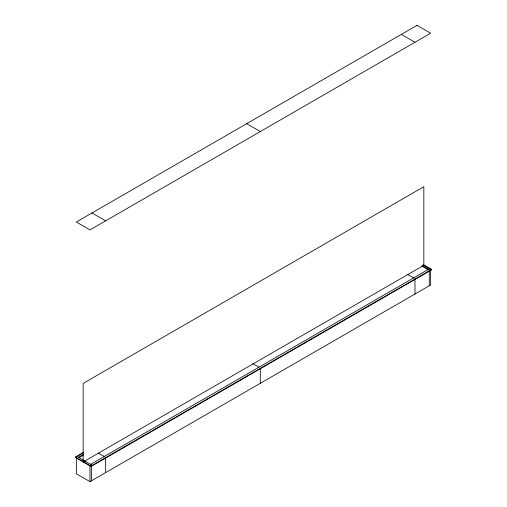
<?xml version="1.0" encoding="UTF-8"?>
<svg xmlns="http://www.w3.org/2000/svg" width="507" height="507" viewBox="0 0 507 507"><rect width="100%" height="100%" fill="white"/><g stroke="black" fill="none" stroke-linecap="round" stroke-linejoin="round"><path stroke-width="0.76" d="M423.491 264.711L431.666 269.432L431.666 269.825L91.007 466.503L75.334 457.46L75.334 457.067L83.509 452.345M78.743 455.489L83.509 452.738M83.167 454.506L78.401 457.263L78.401 457.656M79.079 457.656L83.167 455.292M83.851 461.585L423.149 265.7M75.334 457.067L91.007 466.11L431.666 269.432M76.354 458.049L76.354 473.785L89.98 481.65L430.646 284.972L430.646 270.022M401.348 34.4L414.973 42.265M246.687 123.689L260.313 131.554M423.491 265.104L427.578 267.468M427.921 267.664L431.666 269.825M422.128 265.497L430.304 270.218L430.304 270.611M421.786 266.086L428.599 270.022M407.482 274.35L414.295 278.286M92.027 212.984L105.652 220.849M252.816 363.639L258.95 367.182M98.155 452.935L104.29 456.477M429.283 270.808L429.283 285.758M428.599 269.629L428.599 269.236L90.664 464.342L90.664 464.735M423.833 265.3L423.833 186.715L83.167 383.393L83.167 462.067M414.973 279.072L414.973 294.016M260.313 368.361L260.313 383.311M105.652 457.656L105.652 472.6M92.369 465.718L92.369 465.325L76.696 456.281L76.696 456.674M91.342 465.914L91.342 480.864M91.007 466.11L91.007 466.503M89.98 465.914L89.98 481.65M417.02 25.35L76.354 222.028L89.98 229.899L430.646 33.215L417.02 25.35"/></g></svg>
